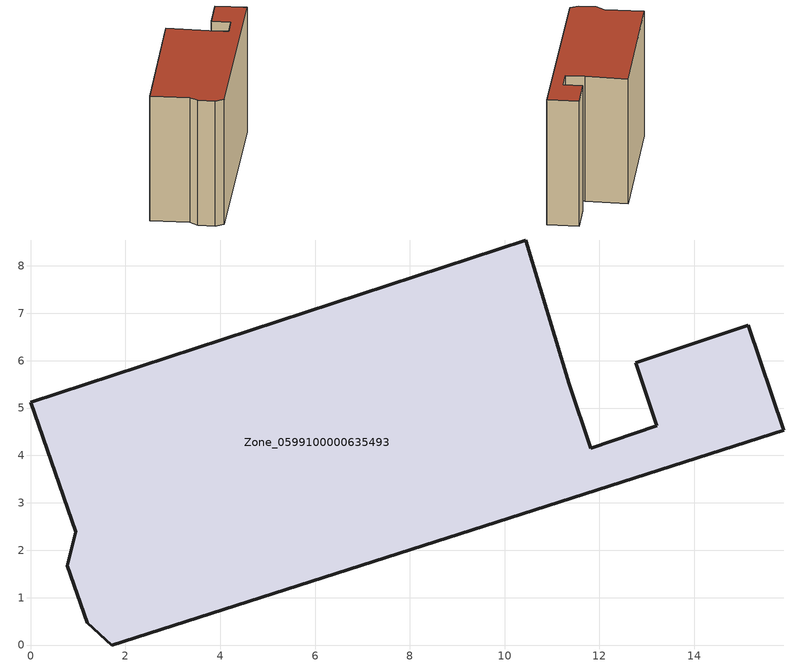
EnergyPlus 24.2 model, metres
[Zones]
Zone_0599100000635493
 floor ground (C_G): 13.21,4.63 12.76,5.96 15.14,6.74 15.89,4.53 1.71,0 1.19,0.47 0.77,1.68 0.95,2.39 0,5.13 10.45,8.55 11.36,5.5 11.81,4.15 z0
 wall outside (C_F): 11.36,5.5 10.45,8.55 0,5.13 0.95,2.39 0.77,1.68 1.19,0.47 1.71,0 15.89,4.53 15.14,6.74 12.76,5.96 13.21,4.63 11.81,4.15 11.36,5.5 z0:10.11
 roof outside (C_R): 13.21,4.63 11.81,4.15 11.36,5.5 10.45,8.55 0,5.13 0.95,2.39 0.77,1.68 1.19,0.47 1.71,0 15.89,4.53 15.14,6.74 12.76,5.96 z10.11
[BUILDING]
Pand.0599100000635493: North Axis=0; Terrain=City; Loads Convergence Tolerance Value=0.04; Temperature Convergence Tolerance Value=0.4; Solar Distribution=FullExterior; Maximum Number of Warmup Days=25; Minimum Number of Warmup Days=1
[Site:Location]
Rotterdam.The.Hague.AP_ZH_NLD Design_Conditions: Latitude=51.96; Longitude=4.45; Time Zone=1; Elevation=-4.5
[SITE:GROUNDTEMPERATURE:BUILDINGSURFACE]
18, 18, 18, 18, 18, 18, 18, 18, 18, 18, 18, 18
[MATERIAL] Thermal Absorptance=0.9; Solar Absorptance=0.7; Visible Absorptance=0.7
Name | Roughness | Thickness | Conductivity | Density | Specific Heat
G.TI.1946 | MediumSmooth | 0.15 | 1 | 540 | 1210
F.TI.1946 | Rough | 0.3 | 0.857143 | 1920 | 840
R.TI.1946 | MediumRough | 0.2 | 0.1 | 1500 | 1000
[CONSTRUCTION]
C_G: G.TI.1946
C_F: F.TI.1946
C_R: R.TI.1946
[ZONE]
Zone_0599100000635493: Type=1; Multiplier=1; Ceiling Height=Autocalculate; Volume=Autocalculate; Floor Area=autocalculate; Part of Total Floor Area=Yes
[ZONEINFILTRATION:DESIGNFLOWRATE]
Infil_Zone_0599100000635493: Zone or ZoneList or Space or SpaceList=Zone_0599100000635493; Schedule=AlwaysOn; Design Flow Rate Calculation Method=Flow/Area; Flow Rate per Floor Area=0.003; Constant Term Coefficient=1; Temperature Term Coefficient=0; Velocity Term Coefficient=0; Velocity Squared Term Coefficient=0
[HVACTEMPLATE:ZONE:IDEALLOADSAIRSYSTEM]
Zone_0599100000635493: Maximum Heating Supply Air Temperature=50; Minimum Cooling Supply Air Temperature=13; Maximum Heating Supply Air Humidity Ratio=0.0156; Minimum Cooling Supply Air Humidity Ratio=0.0077; Heating Limit=NoLimit; Cooling Limit=NoLimit; Dehumidification Control Type=ConstantSensibleHeatRatio; Cooling Sensible Heat Ratio=0.7; Dehumidification Setpoint=60; Humidification Control Type=None; Humidification Setpoint=30; Outdoor Air Method=None; Outdoor Air Flow Rate per Person=0.00944; Outdoor Air Flow Rate per Zone Floor Area=0; Outdoor Air Flow Rate per Zone=0; Demand Controlled Ventilation Type=None; Outdoor Air Economizer Type=NoEconomizer; Heat Recovery Type=None; Sensible Heat Recovery Effectiveness=0.7; Latent Heat Recovery Effectiveness=0.65
[ZONECONTROL:THERMOSTAT]
ThermostatControl_Zone_0599100000635493: Zone or ZoneList=Zone_0599100000635493; Control Type Schedule=DualSetpointControlType; Control 1=Thermostat_Zone_0599100000635493; Temperature Difference Between Cutout And Setpoint=0
[THERMOSTATSETPOINT:DUALSETPOINT]
Thermostat_Zone_0599100000635493: Heating Setpoint Temperature Schedule=HeatingSetpoint_Zone_0599100000635493; Cooling Setpoint Temperature Schedule=CoolingSetpoint_Zone_0599100000635493
[SCHEDULE:COMPACT]
HeatingSetpoint_Zone_0599100000635493: Through: 12/31, For: AllDays, Until: 24:00, 21
CoolingSetpoint_Zone_0599100000635493: Through: 12/31, For: AllDays, Until: 24:00, 24
DualSetpointControlType: Through: 12/31, For: AllDays, Until: 24:00, 4
AlwaysOn: Through: 12/31, For: AllDays, Until: 24:00, 1
